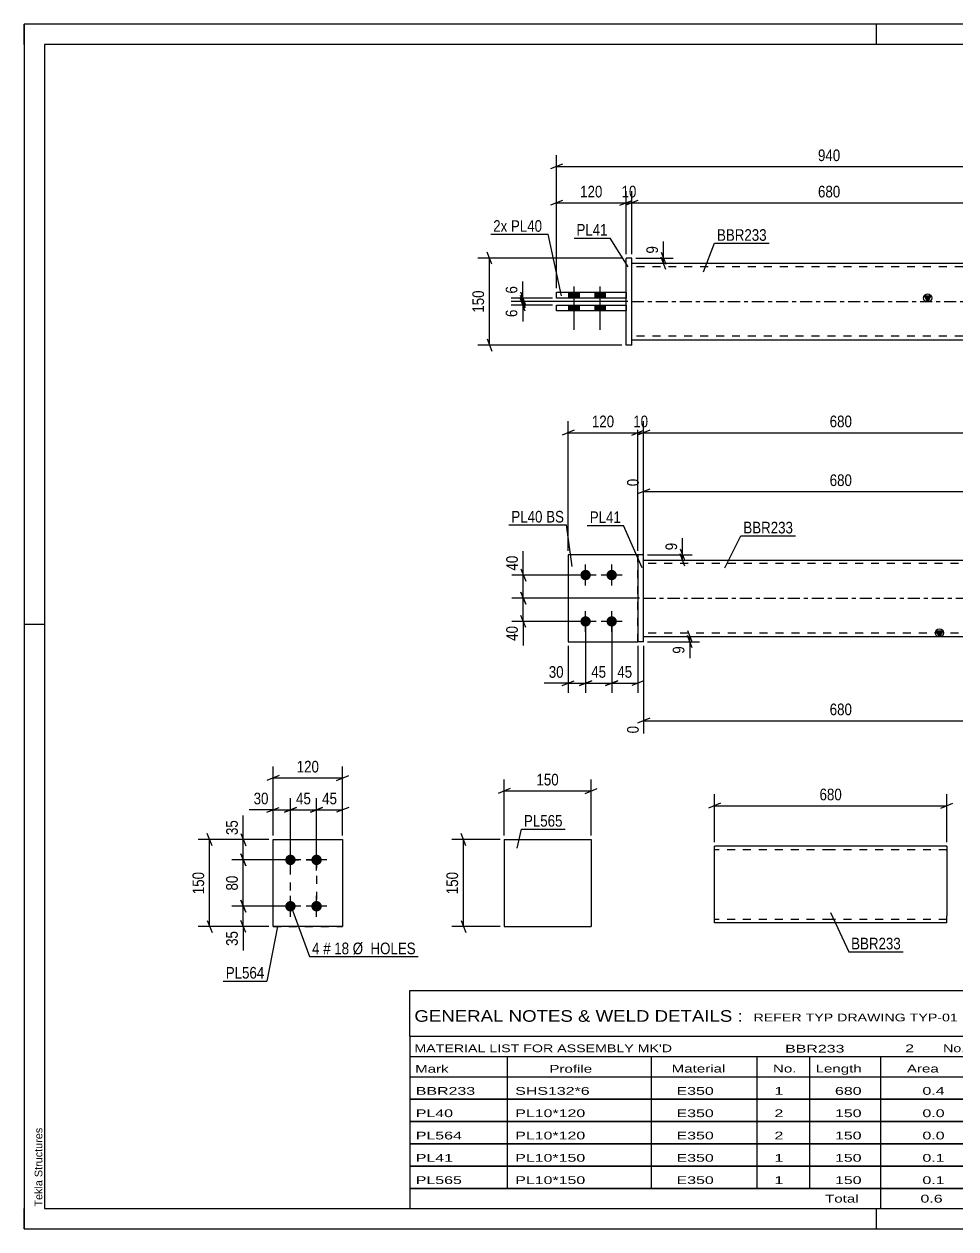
# Model space of a CAD drawing. Header units: millimetres. Extents: x 0 to 420, y 0 to 297.
# Drawn here: x 0 to 229.6, y 0 to 297 of the extents above; entities that cross this region are included whole.
import ezdxf

# ---------------------------------------------------------------- set-up
doc = ezdxf.new("R2010")
doc.units = ezdxf.units.MM
doc.linetypes.add('DXK_LINE_DOT2', pattern=[3.9198, 1.9599, -1.9599])
doc.linetypes.add('DXK_LINE_DOT3', pattern=[5.9187, 2.979, -0.9799, 0.9799, -0.9799])
doc.styles.add('Arial', font='ARIAL.TTF', dxfattribs={"height": 0.2})
doc.styles.add('Arial Narrow', font='ARIALN.TTF', dxfattribs={"height": 0.2})

# ---------------------------------------------------------------- blocks, each defined once
blk = doc.blocks.new('Unknown-585637184-1129')
at = {"color": 5, "linetype": 'Continuous'}
for p, q in [((420, 297), (0, 297)), ((0, 297), (0, 0)), ((0, 292), (0, 297)), ((210, 292), (210, 297)), ((415, 292), (5, 292)), ((5, 292), (5, 5)), ((5, 149), (0, 149)), ((0, 0), (0, 5)), ((5, 5), (415, 5)), ((210, 0), (210, 5)), ((0, 0), (420, 0))]:
    blk.add_line(p, q, dxfattribs=at)
at = {"color": 174, "linetype": 'Continuous', "style": 'Arial'}
blk.add_text('Tekla Structures', height=1.9102, rotation=90, dxfattribs=at).set_placement((4.5, 5.5))
blk = doc.blocks.new('Part-585637184-1452 - 1436')
at = {"color": 2, "linetype": 'Continuous'}
for p, q in [((61.33, 95.97), (78.48, 95.97)), ((61.33, 74.54), (61.33, 95.97)), ((78.48, 95.97), (78.48, 95.97)), ((78.48, 95.97), (78.48, 74.54)), ((78.48, 74.54), (61.33, 74.54)), ((61.33, 74.54), (61.33, 74.54))]:
    blk.add_line(p, q, dxfattribs=at)
at = {"color": 7, "linetype": 'DXK_LINE_DOT2'}
for p, q in [((61.33, 95.97), (78.48, 95.97)), ((61.33, 74.54), (78.48, 74.54)), ((61.33, 74.54), (61.33, 74.54))]:
    blk.add_line(p, q, dxfattribs=at)
blk = doc.blocks.new('Bolt-585637184-1485 - 1436')
at = {"linetype": 'Continuous'}
for points in [[(65.62, 89.68), (65.35, 89.71), (65.1, 89.79), (64.86, 89.93), (64.66, 90.11), (64.51, 90.32), (64.4, 90.57), (64.34, 90.83), (64.34, 91.1), (64.4, 91.36), (64.51, 91.61), (64.66, 91.83), (64.86, 92.01), (65.1, 92.14), (65.35, 92.22), (65.62, 92.25), (65.89, 92.22), (66.14, 92.14), (66.37, 92.01), (66.57, 91.83), (66.73, 91.61), (66.84, 91.36), (66.9, 91.1), (66.9, 90.83), (66.84, 90.57), (66.73, 90.32), (66.57, 90.11), (66.37, 89.93), (66.14, 89.79), (65.89, 89.71)], [(72.05, 89.68), (71.78, 89.71), (71.52, 89.79), (71.29, 89.93), (71.09, 90.11), (70.93, 90.32), (70.82, 90.57), (70.77, 90.83), (70.77, 91.1), (70.82, 91.36), (70.93, 91.61), (71.09, 91.83), (71.29, 92.01), (71.52, 92.14), (71.78, 92.22), (72.05, 92.25), (72.31, 92.22), (72.57, 92.14), (72.8, 92.01), (73, 91.83), (73.16, 91.61), (73.27, 91.36), (73.33, 91.1), (73.33, 90.83), (73.27, 90.57), (73.16, 90.32), (73, 90.11), (72.8, 89.93), (72.57, 89.79), (72.31, 89.71)], [(65.62, 78.25), (65.35, 78.28), (65.1, 78.36), (64.86, 78.5), (64.66, 78.68), (64.51, 78.89), (64.4, 79.14), (64.34, 79.4), (64.34, 79.67), (64.4, 79.93), (64.51, 80.18), (64.66, 80.4), (64.86, 80.58), (65.1, 80.71), (65.35, 80.8), (65.62, 80.82), (65.89, 80.8), (66.14, 80.71), (66.37, 80.58), (66.57, 80.4), (66.73, 80.18), (66.84, 79.93), (66.9, 79.67), (66.9, 79.4), (66.84, 79.14), (66.73, 78.89), (66.57, 78.68), (66.37, 78.5), (66.14, 78.36), (65.89, 78.28)], [(72.05, 78.25), (71.78, 78.28), (71.52, 78.36), (71.29, 78.5), (71.09, 78.68), (70.93, 78.89), (70.82, 79.14), (70.77, 79.4), (70.77, 79.67), (70.82, 79.93), (70.93, 80.18), (71.09, 80.4), (71.29, 80.58), (71.52, 80.71), (71.78, 80.8), (72.05, 80.82), (72.31, 80.8), (72.57, 80.71), (72.8, 80.58), (73, 80.4), (73.16, 80.18), (73.27, 79.93), (73.33, 79.67), (73.33, 79.4), (73.27, 79.14), (73.16, 78.89), (73, 78.68), (72.8, 78.5), (72.57, 78.36), (72.31, 78.28)]]:
    blk.add_hatch(color=1, dxfattribs=at).paths.add_polyline_path(points)
at = {"color": 1, "linetype": 'Continuous'}
for p, q in [((65.62, 88.39), (65.62, 93.54)), ((72.05, 88.39), (72.05, 93.54)), ((68.19, 90.97), (63.05, 90.97)), ((74.62, 90.97), (69.48, 90.97)), ((65.62, 76.97), (65.62, 82.11)), ((72.05, 76.97), (72.05, 82.11)), ((68.19, 79.54), (63.05, 79.54)), ((74.62, 79.54), (69.48, 79.54))]:
    blk.add_line(p, q, dxfattribs=at)
blk = doc.blocks.new('Part-585637184-1828 - 1822')
at = {"linetype": 'Continuous'}
blk.add_hatch(color=2, dxfattribs=at).paths.add_polyline_path([(225.51, 146.04), (224.71, 147.44), (226.31, 147.44)])
at = {"color": 2, "linetype": 'Continuous'}
for p, q in [((152.62, 164.89), (249.81, 164.89)), ((152.62, 146.04), (249.81, 146.04)), ((225.51, 146.04), (224.71, 147.44)), ((224.71, 147.44), (226.31, 147.44)), ((226.31, 147.44), (225.51, 146.04))]:
    blk.add_line(p, q, dxfattribs=at)
at = {"color": 7, "linetype": 'DXK_LINE_DOT2'}
for p, q in [((152.62, 146.04), (152.62, 164.89)), ((249.81, 164.04), (152.62, 164.04)), ((249.81, 146.04), (249.81, 164.89)), ((249.81, 146.89), (152.62, 146.89))]:
    blk.add_line(p, q, dxfattribs=at)
at = {"color": 7, "linetype": 'DXK_LINE_DOT3'}
blk.add_line((152.62, 155.47), (249.81, 155.47), dxfattribs=at)
at = {"color": 2, "linetype": 'Continuous'}
blk.add_circle((225.51, 146.94), 1, dxfattribs=at)
blk = doc.blocks.new('Part-585637184-1841 - 1822')
at = {"color": 2, "linetype": 'Continuous'}
for p, q in [((152.62, 166.18), (151.19, 166.18)), ((151.19, 166.18), (151.19, 144.75)), ((152.62, 144.75), (152.62, 166.18)), ((152.62, 144.75), (151.19, 144.75))]:
    blk.add_line(p, q, dxfattribs=at)
blk = doc.blocks.new('Bolt-585637184-1835 - 1822')
at = {"linetype": 'Continuous'}
for points in [[(138.33, 159.89, -1), (138.33, 162.47, -1)], [(144.76, 159.89, -1), (144.76, 162.47, -1)], [(138.33, 148.47, -1), (138.33, 151.04, -1)], [(144.76, 148.47, -1), (144.76, 151.04, -1)]]:
    blk.add_hatch(color=1, dxfattribs=at).paths.add_polyline_path(points)
at = {"color": 1, "linetype": 'Continuous'}
for p, q in [((138.33, 158.61), (138.33, 163.75)), ((144.76, 158.61), (144.76, 163.75)), ((140.9, 161.18), (135.76, 161.18)), ((147.33, 161.18), (142.19, 161.18)), ((138.33, 147.18), (138.33, 152.32)), ((144.76, 147.18), (144.76, 152.32)), ((140.9, 149.75), (135.76, 149.75)), ((147.33, 149.75), (142.19, 149.75))]:
    blk.add_line(p, q, dxfattribs=at)
blk = doc.blocks.new('Part-585637184-1846 - 1822')
at = {"color": 7, "linetype": 'DXK_LINE_DOT2'}
for p, q in [((151.19, 166.18), (134.05, 166.18)), ((134.05, 166.18), (134.05, 144.75)), ((151.19, 144.75), (151.19, 166.18)), ((134.05, 144.75), (151.19, 144.75))]:
    blk.add_line(p, q, dxfattribs=at)
blk = doc.blocks.new('Part-585637184-1851 - 1822')
at = {"color": 2, "linetype": 'Continuous'}
for p, q in [((151.19, 166.18), (134.05, 166.18)), ((134.05, 166.18), (134.05, 144.75)), ((134.05, 144.75), (151.19, 144.75))]:
    blk.add_line(p, q, dxfattribs=at)
at = {"color": 7, "linetype": 'DXK_LINE_DOT2'}
blk.add_line((151.19, 144.75), (151.19, 166.18), dxfattribs=at)
blk = doc.blocks.new('Part-585637184-2172 - 2166')
at = {"color": 2, "linetype": 'Continuous'}
for p, q in [((131.16, 226.31), (131.16, 227.74)), ((131.16, 227.74), (148.3, 227.74)), ((148.3, 226.31), (131.16, 226.31)), ((148.3, 227.74), (148.3, 226.31))]:
    blk.add_line(p, q, dxfattribs=at)
blk = doc.blocks.new('Part-585637184-2187 - 2166')
at = {"linetype": 'Continuous'}
blk.add_hatch(color=2, dxfattribs=at).paths.add_polyline_path([(222.62, 228.6), (221.82, 230), (223.42, 230)])
at = {"color": 2, "linetype": 'Continuous'}
for p, q in [((149.73, 238.03), (246.92, 238.03)), ((222.62, 228.6), (221.82, 230)), ((221.82, 230), (223.42, 230)), ((223.42, 230), (222.62, 228.6)), ((149.73, 219.17), (246.92, 219.17))]:
    blk.add_line(p, q, dxfattribs=at)
at = {"color": 7, "linetype": 'DXK_LINE_DOT2'}
for p, q in [((149.73, 219.17), (149.73, 238.03)), ((246.92, 238.03), (246.92, 219.17)), ((246.92, 237.17), (149.73, 237.17)), ((246.92, 220.03), (149.73, 220.03))]:
    blk.add_line(p, q, dxfattribs=at)
at = {"color": 7, "linetype": 'DXK_LINE_DOT3'}
blk.add_line((149.73, 228.6), (246.92, 228.6), dxfattribs=at)
at = {"color": 2, "linetype": 'Continuous'}
blk.add_circle((222.62, 229.5), 1, dxfattribs=at)
blk = doc.blocks.new('Part-585637184-2202 - 2166')
at = {"color": 2, "linetype": 'Continuous'}
for p, q in [((131.16, 230.88), (148.3, 230.88)), ((131.16, 229.46), (131.16, 230.88)), ((148.3, 229.46), (131.16, 229.46)), ((148.3, 230.88), (148.3, 229.46))]:
    blk.add_line(p, q, dxfattribs=at)
blk = doc.blocks.new('Part-585637184-2207 - 2166')
at = {"color": 2, "linetype": 'Continuous'}
for p, q in [((149.73, 239.31), (148.3, 239.31)), ((148.3, 217.88), (148.3, 239.31)), ((149.73, 217.88), (149.73, 239.31)), ((149.73, 217.88), (148.3, 217.88))]:
    blk.add_line(p, q, dxfattribs=at)
blk = doc.blocks.new('Bolt-585637184-2208 - 2166')
at = {"linetype": 'Continuous'}
for points in [[(134.16, 229.46), (136.73, 229.46), (136.73, 230.88), (134.16, 230.88)], [(134.16, 229.46), (136.73, 229.46), (136.73, 230.88), (134.16, 230.88)], [(140.59, 229.46), (143.16, 229.46), (143.16, 230.88), (140.59, 230.88)], [(140.59, 229.46), (143.16, 229.46), (143.16, 230.88), (140.59, 230.88)], [(134.16, 226.31), (136.73, 226.31), (136.73, 227.74), (134.16, 227.74)], [(134.16, 226.31), (136.73, 226.31), (136.73, 227.74), (134.16, 227.74)], [(140.59, 226.31), (143.16, 226.31), (143.16, 227.74), (140.59, 227.74)], [(140.59, 226.31), (143.16, 226.31), (143.16, 227.74), (140.59, 227.74)]]:
    blk.add_hatch(color=1, dxfattribs=at).paths.add_polyline_path(points)
at = {"color": 1, "linetype": 'Continuous'}
for p, q in [((135.45, 232.31), (135.45, 221.6)), ((135.45, 232.31), (135.45, 221.6)), ((141.87, 232.31), (141.87, 221.6)), ((141.87, 232.31), (141.87, 221.6)), ((134.16, 230.88), (134.16, 229.46)), ((134.16, 230.88), (134.16, 229.46)), ((136.73, 230.88), (136.73, 229.46)), ((136.73, 230.88), (136.73, 229.46)), ((140.59, 230.88), (140.59, 229.46)), ((140.59, 230.88), (140.59, 229.46)), ((143.16, 230.88), (143.16, 229.46)), ((143.16, 230.88), (143.16, 229.46)), ((134.16, 227.74), (134.16, 226.31)), ((134.16, 227.74), (134.16, 226.31)), ((136.73, 227.74), (136.73, 226.31)), ((136.73, 227.74), (136.73, 226.31)), ((140.59, 227.74), (140.59, 226.31)), ((140.59, 227.74), (140.59, 226.31)), ((143.16, 227.74), (143.16, 226.31)), ((143.16, 227.74), (143.16, 226.31))]:
    blk.add_line(p, q, dxfattribs=at)
blk = doc.blocks.new('Part-585637184-1411 - 1395')
at = {"color": 2, "linetype": 'Continuous'}
for p, q in [((118.26, 95.97), (118.26, 74.54)), ((118.26, 95.97), (139.69, 95.97)), ((139.69, 95.97), (139.69, 74.54)), ((118.26, 74.54), (139.69, 74.54))]:
    blk.add_line(p, q, dxfattribs=at)
blk = doc.blocks.new('Part-585637184-1373 - 1357')
at = {"color": 2, "linetype": 'Continuous'}
for p, q in [((198.67, 94.31), (170.09, 94.31)), ((170.09, 75.58), (170.09, 94.31)), ((227.34, 94.31), (198.77, 94.31)), ((227.34, 94.31), (227.34, 77.16)), ((170.09, 75.45), (170.09, 75.58)), ((198.67, 75.45), (170.09, 75.45)), ((227.34, 75.45), (198.77, 75.45)), ((227.34, 75.45), (227.34, 77.16))]:
    blk.add_line(p, q, dxfattribs=at)
at = {"color": 7, "linetype": 'DXK_LINE_DOT2'}
for p, q in [((198.67, 93.45), (170.09, 93.45)), ((227.34, 93.45), (198.77, 93.45)), ((227.34, 93.45), (227.34, 93.38)), ((227.34, 93.38), (227.34, 93.45)), ((227.34, 93.25), (227.34, 93.38)), ((227.34, 93.38), (227.34, 93.25)), ((170.09, 76.31), (170.09, 76.37)), ((198.67, 76.31), (170.09, 76.31)), ((227.34, 76.31), (198.77, 76.31)), ((227.34, 76.37), (227.34, 76.84)), ((227.34, 76.31), (227.34, 76.37))]:
    blk.add_line(p, q, dxfattribs=at)
blk = doc.blocks.new('Rectangle-585637184-1600 - 1436')
at = {"color": 1, "linetype": 'DXK_LINE_DOT2'}
blk.add_lwpolyline([(65.62, 90.97), (72.05, 90.97), (72.05, 79.54), (65.62, 79.54), (65.62, 90.97)], close=True, dxfattribs=at)
blk = doc.blocks.new('StraightDimension-585637184-1581 - 1436')
at = {"color": 7, "linetype": 'Continuous'}
for p, q in [((61.33, 96.97), (61.33, 114.02)), ((78.48, 96.97), (78.48, 114.02)), ((62.83, 111.77), (59.83, 110.57)), ((61.33, 111.17), (78.48, 111.17)), ((76.98, 110.57), (79.98, 111.77))]:
    blk.add_line(p, q, dxfattribs=at)
at = {"color": 0}
blk.add_wipeout([(73.25, 111.92), (73.25, 116.12), (66.56, 116.12), (66.56, 111.92)], dxfattribs=at)
at = {"color": 3, "style": 'Arial Narrow'}
blk.add_text('120', height=2.863, dxfattribs=at).set_placement((67.16, 112.52))
blk = doc.blocks.new('StraightDimension-585637184-1500 - 1436')
at = {"color": 7, "linetype": 'Continuous'}
for p, q in [((53.39, 92.47), (54.59, 89.47)), ((64.62, 90.97), (51.14, 90.97)), ((53.99, 79.54), (53.99, 90.97)), ((54.59, 78.04), (53.39, 81.04)), ((64.62, 79.54), (51.14, 79.54))]:
    blk.add_line(p, q, dxfattribs=at)
at = {"color": 0}
blk.add_wipeout([(53.24, 87.68), (49.04, 87.68), (49.04, 82.82), (53.24, 82.82)], dxfattribs=at)
at = {"color": 3, "style": 'Arial Narrow'}
blk.add_text('80', height=2.863, rotation=90.0002, dxfattribs=at).set_placement((52.64, 83.42))
blk = doc.blocks.new('StraightDimension-585637184-1487 - 1436')
at = {"color": 7, "linetype": 'Continuous'}
for p, q in [((53.39, 81.04), (54.59, 78.04)), ((64.62, 79.54), (51.14, 79.54)), ((53.99, 74.54), (53.99, 79.54)), ((60.33, 74.54), (51.14, 74.54)), ((54.59, 73.04), (53.39, 76.04))]:
    blk.add_line(p, q, dxfattribs=at)
at = {"color": 0}
blk.add_wipeout([(53.24, 74.01), (49.04, 74.01), (49.04, 69.16), (53.24, 69.16)], dxfattribs=at)
at = {"color": 7, "linetype": 'Continuous'}
blk.add_line((53.99, 74.54), (53.99, 68.63), dxfattribs=at)
blk.add_line((53.99, 74.54), (53.99, 68.63), dxfattribs=at)
at = {"color": 3, "style": 'Arial Narrow'}
blk.add_text('35', height=2.863, rotation=90.0002, dxfattribs=at).set_placement((52.64, 69.76))
blk = doc.blocks.new('StraightDimension-585637184-1510 - 1436')
at = {"color": 7, "linetype": 'Continuous'}
for p, q in [((60.33, 95.97), (51.14, 95.97)), ((53.39, 97.47), (54.59, 94.47)), ((53.99, 90.97), (53.99, 95.97)), ((54.59, 89.47), (53.39, 92.47)), ((64.62, 90.97), (51.14, 90.97))]:
    blk.add_line(p, q, dxfattribs=at)
at = {"color": 0}
blk.add_wipeout([(53.24, 101.35), (49.04, 101.35), (49.04, 96.49), (53.24, 96.49)], dxfattribs=at)
at = {"color": 7, "linetype": 'Continuous'}
blk.add_line((53.99, 95.97), (53.99, 101.87), dxfattribs=at)
blk.add_line((53.99, 95.97), (53.99, 101.87), dxfattribs=at)
at = {"color": 3, "style": 'Arial Narrow'}
blk.add_text('35', height=2.863, rotation=90.0002, dxfattribs=at).set_placement((52.64, 97.09))
blk = doc.blocks.new('StraightDimension-585637184-1541 - 1436')
at = {"color": 7, "linetype": 'Continuous'}
for p, q in [((72.05, 91.97), (72.05, 106.17)), ((78.48, 96.97), (78.48, 106.17)), ((70.55, 102.72), (73.55, 103.92)), ((72.05, 103.32), (78.48, 103.32)), ((79.98, 103.92), (76.98, 102.72))]:
    blk.add_line(p, q, dxfattribs=at)
at = {"color": 0}
blk.add_wipeout([(77.69, 104.07), (77.69, 108.27), (72.83, 108.27), (72.83, 104.07)], dxfattribs=at)
at = {"color": 3, "style": 'Arial Narrow'}
blk.add_text('45', height=2.863, dxfattribs=at).set_placement((73.43, 104.67))
blk = doc.blocks.new('StraightDimension-585637184-1524 - 1436')
at = {"color": 7, "linetype": 'Continuous'}
for p, q in [((60.33, 95.97), (42.85, 95.97)), ((46.3, 94.47), (45.1, 97.47)), ((45.7, 74.54), (45.7, 95.97)), ((60.33, 74.54), (42.85, 74.54)), ((45.1, 76.04), (46.3, 73.04))]:
    blk.add_line(p, q, dxfattribs=at)
at = {"color": 0}
blk.add_wipeout([(44.95, 88.59), (40.75, 88.59), (40.75, 81.91), (44.95, 81.91)], dxfattribs=at)
at = {"color": 3, "style": 'Arial Narrow'}
blk.add_text('150', height=2.863, rotation=90.0002, dxfattribs=at).set_placement((44.35, 82.51))
blk = doc.blocks.new('StraightDimension-585637184-1557 - 1436')
at = {"color": 7, "linetype": 'Continuous'}
for p, q in [((65.62, 91.97), (65.62, 106.17)), ((72.05, 91.97), (72.05, 106.17)), ((64.12, 102.72), (67.12, 103.92)), ((65.62, 103.32), (72.05, 103.32)), ((73.55, 103.92), (70.55, 102.72))]:
    blk.add_line(p, q, dxfattribs=at)
at = {"color": 0}
blk.add_wipeout([(71.26, 104.07), (71.26, 108.27), (66.4, 108.27), (66.4, 104.07)], dxfattribs=at)
at = {"color": 3, "style": 'Arial Narrow'}
blk.add_text('45', height=2.863, dxfattribs=at).set_placement((67, 104.67))
blk = doc.blocks.new('StraightDimension-585637184-1567 - 1436')
at = {"color": 7, "linetype": 'Continuous'}
for p, q in [((61.33, 96.97), (61.33, 106.17)), ((65.62, 91.97), (65.62, 106.17)), ((59.83, 102.72), (62.83, 103.92)), ((61.33, 103.32), (65.62, 103.32)), ((67.12, 103.92), (64.12, 102.72))]:
    blk.add_line(p, q, dxfattribs=at)
at = {"color": 0}
blk.add_wipeout([(60.81, 104.07), (60.81, 108.27), (55.95, 108.27), (55.95, 104.07)], dxfattribs=at)
at = {"color": 7, "linetype": 'Continuous'}
blk.add_line((61.33, 103.32), (55.43, 103.32), dxfattribs=at)
blk.add_line((61.33, 103.32), (55.43, 103.32), dxfattribs=at)
at = {"color": 3, "style": 'Arial Narrow'}
blk.add_text('30', height=2.863, dxfattribs=at).set_placement((56.55, 104.67))
blk = doc.blocks.new('StraightDimension-585637184-2478 - 1822')
at = {"color": 7, "linetype": 'Continuous'}
for p, q in [((249.81, 167.18), (249.81, 188.57)), ((152.62, 165.89), (152.62, 184.91)), ((154.12, 182.38), (151.12, 181.18)), ((152.62, 181.78), (249.81, 181.78)), ((248.31, 181.18), (251.31, 182.38))]:
    blk.add_line(p, q, dxfattribs=at)
at = {"color": 0, "linetype": 'Continuous'}
for points in [[(249.21, 189.17), (245.01, 189.17), (245.01, 182.48), (249.21, 182.48)], [(152.02, 185.51), (147.82, 185.51), (147.82, 182.48), (152.02, 182.48)]]:
    blk.add_wipeout(points, dxfattribs=at)
at = {"color": 0}
blk.add_wipeout([(204.55, 182.53), (204.55, 186.73), (197.87, 186.73), (197.87, 182.53)], dxfattribs=at)
at = {"color": 3, "linetype": 'Continuous', "style": 'Arial Narrow'}
for s, height, p in [('680', 2.863, (248.61, 183.08)), ('0', 2.86, (151.42, 183.08))]:
    blk.add_text(s, height=height, rotation=90.0002, dxfattribs=at).set_placement(p)
at = {"color": 3, "style": 'Arial Narrow'}
blk.add_text('680', height=2.863, dxfattribs=at).set_placement((198.47, 183.13))
blk = doc.blocks.new('StraightDimension-585637184-1905 - 1822')
at = {"color": 7, "linetype": 'Continuous'}
for p, q in [((138.33, 148.75), (138.33, 132.12)), ((134.05, 143.75), (134.05, 132.12)), ((132.55, 133.92), (135.55, 135.12)), ((134.05, 134.52), (138.33, 134.52)), ((139.83, 135.12), (136.83, 133.92))]:
    blk.add_line(p, q, dxfattribs=at)
at = {"color": 0}
blk.add_wipeout([(133.52, 135.27), (133.52, 139.47), (128.66, 139.47), (128.66, 135.27)], dxfattribs=at)
at = {"color": 7, "linetype": 'Continuous'}
blk.add_line((134.05, 134.52), (128.14, 134.52), dxfattribs=at)
blk.add_line((134.05, 134.52), (128.14, 134.52), dxfattribs=at)
at = {"color": 3, "style": 'Arial Narrow'}
blk.add_text('30', height=2.863, dxfattribs=at).set_placement((129.26, 135.87))
blk = doc.blocks.new('StraightDimension-585637184-1960 - 1822')
at = {"color": 7, "linetype": 'Continuous'}
for p, q in [((137.33, 161.18), (120.14, 161.18)), ((122.39, 162.68), (123.59, 159.68)), ((122.99, 155.47), (122.99, 161.18)), ((151.62, 155.47), (120.14, 155.47)), ((123.59, 153.97), (122.39, 156.97))]:
    blk.add_line(p, q, dxfattribs=at)
at = {"color": 0}
blk.add_wipeout([(122.24, 166.56), (118.04, 166.56), (118.04, 161.7), (122.24, 161.7)], dxfattribs=at)
at = {"color": 7, "linetype": 'Continuous'}
blk.add_line((122.99, 161.18), (122.99, 167.09), dxfattribs=at)
blk.add_line((122.99, 161.18), (122.99, 167.09), dxfattribs=at)
at = {"color": 3, "style": 'Arial Narrow'}
blk.add_text('40', height=2.863, rotation=90.0002, dxfattribs=at).set_placement((121.64, 162.3))
blk = doc.blocks.new('StraightDimension-585637184-2064 - 1822')
at = {"color": 7, "linetype": 'Continuous'}
for p, q in [((134.05, 167.18), (134.05, 199.12)), ((151.19, 167.18), (151.19, 199.12)), ((135.55, 196.87), (132.55, 195.67)), ((134.05, 196.27), (151.19, 196.27)), ((149.69, 195.67), (152.69, 196.87))]:
    blk.add_line(p, q, dxfattribs=at)
at = {"color": 0}
blk.add_wipeout([(145.96, 197.02), (145.96, 201.22), (139.28, 201.22), (139.28, 197.02)], dxfattribs=at)
at = {"color": 3, "style": 'Arial Narrow'}
blk.add_text('120', height=2.863, dxfattribs=at).set_placement((139.88, 197.62))
blk = doc.blocks.new('StraightDimension-585637184-1885 - 1822')
at = {"color": 7, "linetype": 'Continuous'}
for p, q in [((144.76, 148.75), (144.76, 132.12)), ((151.19, 143.75), (151.19, 132.12)), ((143.26, 133.92), (146.26, 135.12)), ((144.76, 134.52), (151.19, 134.52)), ((152.69, 135.12), (149.69, 133.92))]:
    blk.add_line(p, q, dxfattribs=at)
at = {"color": 0}
blk.add_wipeout([(150.4, 135.27), (150.4, 139.47), (145.55, 139.47), (145.55, 135.27)], dxfattribs=at)
at = {"color": 3, "style": 'Arial Narrow'}
blk.add_text('45', height=2.863, dxfattribs=at).set_placement((146.15, 135.87))
blk = doc.blocks.new('StraightDimension-585637184-1898 - 1822')
at = {"color": 7, "linetype": 'Continuous'}
for p, q in [((138.33, 148.75), (138.33, 132.12)), ((144.76, 148.75), (144.76, 132.12)), ((136.83, 133.92), (139.83, 135.12)), ((138.33, 134.52), (144.76, 134.52)), ((146.26, 135.12), (143.26, 133.92))]:
    blk.add_line(p, q, dxfattribs=at)
at = {"color": 0}
blk.add_wipeout([(143.97, 135.27), (143.97, 139.47), (139.12, 139.47), (139.12, 135.27)], dxfattribs=at)
at = {"color": 3, "style": 'Arial Narrow'}
blk.add_text('45', height=2.863, dxfattribs=at).set_placement((139.72, 135.87))
blk = doc.blocks.new('StraightDimension-585637184-1927 - 1822')
at = {"color": 7, "linetype": 'Continuous'}
for p, q in [((153.62, 146.04), (166.42, 146.04)), ((163.42, 147.54), (164.62, 144.54)), ((164.62, 143.25), (163.42, 146.25)), ((164.02, 144.75), (164.02, 146.04)), ((153.62, 144.75), (166.42, 144.75))]:
    blk.add_line(p, q, dxfattribs=at)
at = {"color": 0}
blk.add_wipeout([(163.27, 144.23), (159.07, 144.23), (159.07, 141.2), (163.27, 141.2)], dxfattribs=at)
at = {"color": 7, "linetype": 'Continuous'}
blk.add_line((164.02, 144.75), (164.02, 140.67), dxfattribs=at)
blk.add_line((164.02, 144.75), (164.02, 140.67), dxfattribs=at)
at = {"color": 3, "style": 'Arial Narrow'}
blk.add_text('9', height=2.86, rotation=90.0002, dxfattribs=at).set_placement((162.67, 141.8))
blk = doc.blocks.new('StraightDimension-585637184-1936 - 1822')
at = {"color": 7, "linetype": 'Continuous'}
for p, q in [((161.62, 167.68), (162.82, 164.68)), ((162.82, 163.39), (161.62, 166.39)), ((153.62, 166.18), (164.62, 166.18)), ((153.62, 164.89), (164.62, 164.89)), ((162.22, 164.89), (162.22, 166.18))]:
    blk.add_line(p, q, dxfattribs=at)
at = {"color": 0}
blk.add_wipeout([(161.47, 169.73), (157.27, 169.73), (157.27, 166.7), (161.47, 166.7)], dxfattribs=at)
at = {"color": 7, "linetype": 'Continuous'}
blk.add_line((162.22, 166.18), (162.22, 170.26), dxfattribs=at)
blk.add_line((162.22, 166.18), (162.22, 170.26), dxfattribs=at)
at = {"color": 3, "style": 'Arial Narrow'}
blk.add_text('9', height=2.86, rotation=90.0002, dxfattribs=at).set_placement((160.87, 167.3))
blk = doc.blocks.new('StraightDimension-585637184-1945 - 1822')
at = {"color": 7, "linetype": 'Continuous'}
for p, q in [((151.62, 155.47), (120.14, 155.47)), ((122.39, 156.97), (123.59, 153.97)), ((122.99, 149.75), (122.99, 155.47)), ((137.33, 149.75), (120.14, 149.75)), ((123.59, 148.25), (122.39, 151.25))]:
    blk.add_line(p, q, dxfattribs=at)
at = {"color": 0}
blk.add_wipeout([(122.24, 149.23), (118.04, 149.23), (118.04, 144.37), (122.24, 144.37)], dxfattribs=at)
at = {"color": 7, "linetype": 'Continuous'}
blk.add_line((122.99, 149.75), (122.99, 143.84), dxfattribs=at)
blk.add_line((122.99, 149.75), (122.99, 143.84), dxfattribs=at)
at = {"color": 3, "style": 'Arial Narrow'}
blk.add_text('40', height=2.863, rotation=90.0002, dxfattribs=at).set_placement((121.64, 144.97))
blk = doc.blocks.new('StraightDimension-585637184-2086 - 1822')
at = {"color": 7, "linetype": 'Continuous'}
for p, q in [((151.19, 167.18), (151.19, 199.12)), ((152.62, 167.18), (152.62, 199.12)), ((149.69, 195.67), (152.69, 196.87)), ((154.12, 196.87), (151.12, 195.67)), ((151.19, 196.27), (152.62, 196.27))]:
    blk.add_line(p, q, dxfattribs=at)
at = {"color": 0}
blk.add_wipeout([(154.33, 197.02), (154.33, 201.22), (149.47, 201.22), (149.47, 197.02)], dxfattribs=at)
at = {"color": 3, "style": 'Arial Narrow'}
blk.add_text('10', height=2.863, dxfattribs=at).set_placement((150.07, 197.62))
blk = doc.blocks.new('StraightDimension-585637184-2103 - 1822')
at = {"color": 7, "linetype": 'Continuous'}
for p, q in [((152.62, 167.18), (152.62, 199.12)), ((249.81, 167.18), (249.81, 199.12)), ((154.12, 196.87), (151.12, 195.67)), ((152.62, 196.27), (249.81, 196.27)), ((248.31, 195.67), (251.31, 196.87))]:
    blk.add_line(p, q, dxfattribs=at)
at = {"color": 0}
blk.add_wipeout([(204.55, 197.02), (204.55, 201.22), (197.87, 201.22), (197.87, 197.02)], dxfattribs=at)
at = {"color": 3, "style": 'Arial Narrow'}
blk.add_text('680', height=2.863, dxfattribs=at).set_placement((198.47, 197.62))
blk = doc.blocks.new('StraightDimension-585637184-2539 - 1822')
at = {"color": 7, "linetype": 'Continuous'}
for p, q in [((152.62, 143.75), (152.62, 122.15)), ((249.81, 143.75), (249.81, 118.5)), ((154.12, 125.88), (151.12, 124.68)), ((152.62, 125.28), (249.81, 125.28)), ((248.31, 124.68), (251.31, 125.88))]:
    blk.add_line(p, q, dxfattribs=at)
at = {"color": 0}
blk.add_wipeout([(204.55, 126.03), (204.55, 130.23), (197.87, 130.23), (197.87, 126.03)], dxfattribs=at)
at = {"color": 0, "linetype": 'Continuous'}
for points in [[(152.02, 124.58), (147.82, 124.58), (147.82, 121.55), (152.02, 121.55)], [(249.21, 124.58), (245.01, 124.58), (245.01, 117.9), (249.21, 117.9)]]:
    blk.add_wipeout(points, dxfattribs=at)
at = {"color": 3, "style": 'Arial Narrow'}
blk.add_text('680', height=2.863, dxfattribs=at).set_placement((198.47, 126.63))
at = {"color": 3, "linetype": 'Continuous', "style": 'Arial Narrow'}
for s, height, p in [('0', 2.86, (151.42, 122.15)), ('680', 2.863, (248.61, 118.5))]:
    blk.add_text(s, height=height, rotation=90.0002, dxfattribs=at).set_placement(p)
blk = doc.blocks.new('StraightDimension-585637184-2355 - 2166')
at = {"color": 7, "linetype": 'Continuous'}
for p, q in [((156.91, 240.81), (158.11, 237.81)), ((150.73, 239.31), (159.91, 239.31)), ((150.73, 238.03), (159.91, 238.03)), ((158.11, 236.53), (156.91, 239.53)), ((157.51, 238.03), (157.51, 239.31))]:
    blk.add_line(p, q, dxfattribs=at)
at = {"color": 0}
blk.add_wipeout([(156.76, 242.87), (152.56, 242.87), (152.56, 239.84), (156.76, 239.84)], dxfattribs=at)
at = {"color": 7, "linetype": 'Continuous'}
blk.add_line((157.51, 239.31), (157.51, 243.39), dxfattribs=at)
blk.add_line((157.51, 239.31), (157.51, 243.39), dxfattribs=at)
at = {"color": 3, "style": 'Arial Narrow'}
blk.add_text('9', height=2.86, rotation=90.0002, dxfattribs=at).set_placement((156.16, 240.44))
blk = doc.blocks.new('StraightDimension-585637184-2216 - 2166')
at = {"color": 7, "linetype": 'Continuous'}
for p, q in [((122.26, 230.1), (123.46, 227.1)), ((123.46, 226.24), (122.26, 229.24)), ((148.73, 228.6), (120.01, 228.6)), ((130.16, 227.74), (120.01, 227.74)), ((122.86, 227.74), (122.86, 228.6))]:
    blk.add_line(p, q, dxfattribs=at)
at = {"color": 0}
blk.add_wipeout([(122.11, 227.22), (117.91, 227.22), (117.91, 224.19), (122.11, 224.19)], dxfattribs=at)
at = {"color": 7, "linetype": 'Continuous'}
blk.add_line((122.86, 227.74), (122.86, 223.66), dxfattribs=at)
blk.add_line((122.86, 227.74), (122.86, 223.66), dxfattribs=at)
at = {"color": 3, "style": 'Arial Narrow'}
blk.add_text('6', height=2.86, rotation=90.0002, dxfattribs=at).set_placement((121.51, 224.79))
blk = doc.blocks.new('StraightDimension-585637184-2232 - 2166')
at = {"color": 7, "linetype": 'Continuous'}
for p, q in [((130.16, 229.46), (120.01, 229.46)), ((122.26, 230.96), (123.46, 227.96)), ((123.46, 227.1), (122.26, 230.1)), ((122.86, 228.6), (122.86, 229.46)), ((148.73, 228.6), (120.01, 228.6))]:
    blk.add_line(p, q, dxfattribs=at)
at = {"color": 0}
blk.add_wipeout([(122.11, 233.01), (117.91, 233.01), (117.91, 229.98), (122.11, 229.98)], dxfattribs=at)
at = {"color": 7, "linetype": 'Continuous'}
blk.add_line((122.86, 229.46), (122.86, 233.53), dxfattribs=at)
blk.add_line((122.86, 229.46), (122.86, 233.53), dxfattribs=at)
at = {"color": 3, "style": 'Arial Narrow'}
blk.add_text('6', height=2.86, rotation=90.0002, dxfattribs=at).set_placement((121.51, 230.58))
blk = doc.blocks.new('StraightDimension-585637184-2249 - 2166')
at = {"color": 7, "linetype": 'Continuous'}
for p, q in [((115.26, 237.81), (114.06, 240.81)), ((147.3, 239.31), (111.81, 239.31)), ((114.66, 217.88), (114.66, 239.31)), ((147.3, 217.88), (111.81, 217.88)), ((114.06, 219.38), (115.26, 216.38))]:
    blk.add_line(p, q, dxfattribs=at)
at = {"color": 0}
blk.add_wipeout([(113.91, 231.94), (109.71, 231.94), (109.71, 225.26), (113.91, 225.26)], dxfattribs=at)
at = {"color": 3, "style": 'Arial Narrow'}
blk.add_text('150', height=2.863, rotation=90.0002, dxfattribs=at).set_placement((113.31, 225.86))
blk = doc.blocks.new('StraightDimension-585637184-2263 - 2166')
at = {"color": 7, "linetype": 'Continuous'}
for p, q in [((131.16, 231.88), (131.16, 264.73)), ((265.49, 231.88), (265.49, 264.73)), ((132.66, 262.48), (129.66, 261.28)), ((131.16, 261.88), (265.49, 261.88)), ((263.99, 261.28), (266.99, 262.48))]:
    blk.add_line(p, q, dxfattribs=at)
at = {"color": 0}
blk.add_wipeout([(201.67, 262.63), (201.67, 266.83), (194.99, 266.83), (194.99, 262.63)], dxfattribs=at)
at = {"color": 3, "style": 'Arial Narrow'}
blk.add_text('940', height=2.863, dxfattribs=at).set_placement((195.59, 263.23))
blk = doc.blocks.new('StraightDimension-585637184-2274 - 2166')
at = {"color": 7, "linetype": 'Continuous'}
for p, q in [((148.3, 240.31), (148.3, 255.78)), ((149.73, 240.31), (149.73, 255.78)), ((146.8, 252.33), (149.8, 253.53)), ((151.23, 253.53), (148.23, 252.33)), ((148.3, 252.93), (149.73, 252.93))]:
    blk.add_line(p, q, dxfattribs=at)
at = {"color": 0}
blk.add_wipeout([(151.45, 253.68), (151.45, 257.88), (146.59, 257.88), (146.59, 253.68)], dxfattribs=at)
at = {"color": 3, "style": 'Arial Narrow'}
blk.add_text('10', height=2.863, dxfattribs=at).set_placement((147.19, 254.28))
blk = doc.blocks.new('StraightDimension-585637184-2284 - 2166')
at = {"color": 7, "linetype": 'Continuous'}
for p, q in [((131.16, 231.88), (131.16, 255.78)), ((148.3, 240.31), (148.3, 255.78)), ((132.66, 253.53), (129.66, 252.33)), ((131.16, 252.93), (148.3, 252.93)), ((146.8, 252.33), (149.8, 253.53))]:
    blk.add_line(p, q, dxfattribs=at)
at = {"color": 0}
blk.add_wipeout([(143.07, 253.68), (143.07, 257.88), (136.39, 257.88), (136.39, 253.68)], dxfattribs=at)
at = {"color": 3, "style": 'Arial Narrow'}
blk.add_text('120', height=2.863, dxfattribs=at).set_placement((136.99, 254.28))
blk = doc.blocks.new('StraightDimension-585637184-2294 - 2166')
at = {"color": 7, "linetype": 'Continuous'}
for p, q in [((149.73, 240.31), (149.73, 255.78)), ((246.92, 240.31), (246.92, 255.78)), ((151.23, 253.53), (148.23, 252.33)), ((149.73, 252.93), (246.92, 252.93)), ((245.42, 252.33), (248.42, 253.53))]:
    blk.add_line(p, q, dxfattribs=at)
at = {"color": 0}
blk.add_wipeout([(201.67, 253.68), (201.67, 257.88), (194.99, 257.88), (194.99, 253.68)], dxfattribs=at)
at = {"color": 3, "style": 'Arial Narrow'}
blk.add_text('680', height=2.863, dxfattribs=at).set_placement((195.59, 254.28))
blk = doc.blocks.new('StraightDimension-585637184-1413 - 1395')
at = {"color": 7, "linetype": 'Continuous'}
for p, q in [((118.26, 96.97), (118.26, 110.82)), ((139.69, 96.97), (139.69, 110.82)), ((119.76, 108.57), (116.76, 107.37)), ((118.26, 107.97), (139.69, 107.97)), ((138.19, 107.37), (141.19, 108.57))]:
    blk.add_line(p, q, dxfattribs=at)
at = {"color": 0}
blk.add_wipeout([(132.32, 108.72), (132.32, 112.92), (125.63, 112.92), (125.63, 108.72)], dxfattribs=at)
at = {"color": 3, "style": 'Arial Narrow'}
blk.add_text('150', height=2.863, dxfattribs=at).set_placement((126.23, 109.32))
blk = doc.blocks.new('StraightDimension-585637184-1425 - 1395')
at = {"color": 7, "linetype": 'Continuous'}
for p, q in [((117.26, 95.97), (105.41, 95.97)), ((108.86, 94.47), (107.66, 97.47)), ((108.26, 74.54), (108.26, 95.97)), ((117.26, 74.54), (105.41, 74.54)), ((107.66, 76.04), (108.86, 73.04))]:
    blk.add_line(p, q, dxfattribs=at)
at = {"color": 0}
blk.add_wipeout([(107.51, 88.59), (103.31, 88.59), (103.31, 81.91), (107.51, 81.91)], dxfattribs=at)
at = {"color": 3, "style": 'Arial Narrow'}
blk.add_text('150', height=2.863, rotation=90.0002, dxfattribs=at).set_placement((106.91, 82.51))
blk = doc.blocks.new('StraightDimension-585637184-1377 - 1357')
at = {"color": 7, "linetype": 'Continuous'}
for p, q in [((170.09, 95.31), (170.09, 107.16)), ((227.34, 95.31), (227.34, 107.16)), ((171.59, 104.91), (168.59, 103.71)), ((170.09, 104.31), (227.34, 104.31)), ((225.84, 103.71), (228.84, 104.91))]:
    blk.add_line(p, q, dxfattribs=at)
at = {"color": 0}
blk.add_wipeout([(202.06, 105.06), (202.06, 109.26), (195.37, 109.26), (195.37, 105.06)], dxfattribs=at)
at = {"color": 3, "style": 'Arial Narrow'}
blk.add_text('680', height=2.863, dxfattribs=at).set_placement((195.97, 105.66))
blk = doc.blocks.new('Unknown-585637184-3772')
at = {"color": 7, "linetype": 'Continuous'}
for p, q in [((95, 58.75), (255, 58.75)), ((95, 47.5), (95, 58.75)), ((255, 58.75), (255, 47.5)), ((95, 47.5), (255, 47.5)), ((95, 47.5), (95, 42.5)), ((255, 47.5), (255, 42.5)), ((95, 42.5), (255, 42.5)), ((95, 42.5), (95, 37.5)), ((119, 42.5), (119, 37.5)), ((154.5, 42.5), (154.5, 37.5)), ((180.5, 42.5), (180.5, 37.5)), ((193.5, 42.5), (193.5, 37.5)), ((211, 42.5), (211, 37.5)), ((233, 42.5), (233, 37.5)), ((255, 42.5), (255, 37.5)), ((95, 37.5), (255, 37.5)), ((95, 37.45), (95, 32.05)), ((95, 37.45), (255, 37.45)), ((119, 37.5), (119, 32)), ((154.5, 37.5), (154.5, 32)), ((180.5, 37.5), (180.5, 32)), ((193.5, 37.5), (193.5, 32)), ((211, 37.5), (211, 32)), ((233, 37.5), (233, 32)), ((255, 37.45), (255, 32.05)), ((95, 32.05), (255, 32.05)), ((95, 31.95), (95, 26.55)), ((95, 31.95), (255, 31.95)), ((119, 32), (119, 26.5)), ((154.5, 32), (154.5, 26.5)), ((180.5, 32), (180.5, 26.5)), ((193.5, 32), (193.5, 26.5)), ((211, 32), (211, 26.5)), ((233, 32), (233, 26.5)), ((255, 31.95), (255, 26.55)), ((95, 26.55), (255, 26.55)), ((95, 26.45), (95, 21.05)), ((95, 26.45), (255, 26.45)), ((119, 26.5), (119, 21)), ((154.5, 26.5), (154.5, 21)), ((180.5, 26.5), (180.5, 21)), ((193.5, 26.5), (193.5, 21)), ((211, 26.5), (211, 21)), ((233, 26.5), (233, 21)), ((255, 26.45), (255, 21.05)), ((95, 21.05), (255, 21.05)), ((95, 20.95), (95, 15.55)), ((95, 20.95), (255, 20.95)), ((119, 21), (119, 15.5)), ((154.5, 21), (154.5, 15.5)), ((180.5, 21), (180.5, 15.5)), ((193.5, 21), (193.5, 15.5)), ((211, 21), (211, 15.5)), ((233, 21), (233, 15.5)), ((255, 20.95), (255, 15.55)), ((95, 15.55), (255, 15.55)), ((95, 15.45), (95, 10.05)), ((95, 15.45), (255, 15.45)), ((119, 15.5), (119, 10)), ((154.5, 15.5), (154.5, 10)), ((180.5, 15.5), (180.5, 10)), ((193.5, 15.5), (193.5, 10)), ((211, 15.5), (211, 10)), ((233, 15.5), (233, 10)), ((255, 15.45), (255, 10.05)), ((95, 10.05), (255, 10.05)), ((95, 10), (255, 10)), ((95, 10), (95, 5)), ((211, 10), (211, 5)), ((233, 10), (233, 5)), ((255, 10), (255, 5)), ((95, 5), (255, 5))]:
    blk.add_line(p, q, dxfattribs=at)
at = {"color": 7, "style": 'Arial Narrow'}
for s, height, width, p in [('GENERAL NOTES & WELD DETAILS :', 2.8633, 1.4, (96.15, 51.06)), ('REFER TYP DRAWING TYP-01', 1.9089, 1.6, (179.7, 51.16)), ("MATERIAL LIST FOR ASSEMBLY MK'D", 1.9089, 1.6, (96.15, 43.56)), ('BBR233', 1.909, 1.794707, (187.48, 43.47)), ('2', 1.91, 1.794707, (217.08, 43.56)), ('No. Required', 1.9089, 1.6, (226.41, 43.56)), ('Mark', 1.909, 1.7, (96.34, 38.5)), ('Profile', 1.909, 1.7, (129.41, 38.5)), ('Material', 1.909, 1.7, (159.54, 38.56)), ('No.', 1.909, 1.7, (184.5, 38.56)), ('Length', 1.909, 1.7, (195, 38.56)), ('Area', 1.909, 1.7, (217.5, 38.56)), ('Weight', 1.909, 1.7, (237, 38.56))]:
    blk.add_text(s, height=height, dxfattribs=dict(at, width=width)).set_placement(p)
at = {"color": 7, "linetype": 'Continuous', "style": 'Arial Narrow'}
for s, height, width, p in [('BBR233', 1.909, 1.794707, (96.5, 33.06)), ('SHS132*6', 1.909, 1.794707, (121, 33.06)), ('E350', 1.909, 1.794707, (160.74, 33.06)), ('1', 1.91, 1.794707, (184.86, 33.06)), ('680', 1.909, 1.794707, (199.77, 33.06)), ('0.4', 1.909, 1.794707, (221.32, 33.06)), ('16.2', 1.909, 1.794707, (240.14, 33.06)), ('PL40', 1.909, 1.794707, (96.5, 27.56)), ('PL10*120', 1.909, 1.794707, (121, 27.56)), ('E350', 1.909, 1.794707, (160.74, 27.56)), ('2', 1.91, 1.794707, (184.86, 27.56)), ('150', 1.909, 1.794707, (199.77, 27.56)), ('0.0', 1.909, 1.794707, (221.32, 27.56)), ('2.8', 1.909, 1.794707, (242.33, 27.56)), ('PL564', 1.909, 1.794707, (96.5, 22.06)), ('PL10*120', 1.909, 1.794707, (121, 22.06)), ('E350', 1.909, 1.794707, (160.74, 22.06)), ('2', 1.91, 1.794707, (184.86, 22.06)), ('150', 1.909, 1.794707, (199.77, 22.06)), ('0.0', 1.909, 1.794707, (221.32, 22.06)), ('2.8', 1.909, 1.794707, (242.33, 22.06)), ('PL41', 1.909, 1.794707, (96.5, 16.56)), ('PL10*150', 1.909, 1.794707, (121, 16.56)), ('E350', 1.909, 1.794707, (160.74, 16.56)), ('1', 1.91, 1.794707, (184.86, 16.56)), ('150', 1.909, 1.794707, (199.77, 16.56)), ('0.1', 1.909, 1.794707, (221.32, 16.56)), ('1.8', 1.909, 1.794707, (242.33, 16.56)), ('PL565', 1.909, 1.794707, (96.5, 11.06)), ('PL10*150', 1.909, 1.794707, (121, 11.06)), ('E350', 1.909, 1.794707, (160.74, 11.06)), ('1', 1.91, 1.794707, (184.86, 11.06)), ('150', 1.909, 1.794707, (199.77, 11.06)), ('0.1', 1.909, 1.794707, (221.32, 11.06)), ('1.8', 1.909, 1.794707, (242.33, 11.06)), ('Total', 1.909, 1.7, (197.33, 6.5)), ('0.6', 1.909, 1.794707, (220.83, 6.5)), ('25.3', 1.909, 1.794707, (240.14, 6.5))]:
    blk.add_text(s, height=height, dxfattribs=dict(at, width=width)).set_placement(p)
blk = doc.blocks.new('Mark-585637184-1448 - 1436')
at = {"color": 0}
blk.add_wipeout([(59.19, 61.71), (59.19, 64.71), (49.68, 64.71), (49.68, 61.71)], dxfattribs=at)
blk.add_wipeout([(59.19, 61.71), (59.19, 64.71), (49.68, 64.71), (49.68, 61.71)], dxfattribs=at)
at = {"color": 30, "linetype": 'Continuous'}
for p in [(62.45, 74.57), (49.08, 61.11)]:
    blk.add_line(p, (59.79, 61.11), dxfattribs=at)
at = {"color": 3, "style": 'Arial Narrow'}
blk.add_text('PL564', height=2.863, dxfattribs=at).set_placement((49.68, 61.71))
blk = doc.blocks.new('Mark-585637184-1481 - 1436')
at = {"color": 0}
blk.add_wipeout([(72.78, 67.71), (72.78, 70.71), (70.95, 70.71), (70.95, 67.71)], dxfattribs=at)
blk.add_wipeout([(72.78, 67.71), (72.78, 70.71), (70.95, 70.71), (70.95, 67.71)], dxfattribs=at)
at = {"color": 7, "linetype": 'Continuous'}
blk.add_line((65.66, 79.85), (70.35, 67.11), dxfattribs=at)
at = {"color": 0}
blk.add_wipeout([(75.51, 67.71), (75.51, 70.71), (73.68, 70.71), (73.68, 67.71)], dxfattribs=at)
blk.add_wipeout([(75.51, 67.71), (75.51, 70.71), (73.68, 70.71), (73.68, 67.71)], dxfattribs=at)
at = {"color": 3, "style": 'Arial Narrow'}
blk.add_text('4', height=2.86, dxfattribs=at).set_placement((70.95, 67.71))
at = {"color": 0}
blk.add_wipeout([(80.06, 67.71), (80.06, 70.71), (76.41, 70.71), (76.41, 67.71)], dxfattribs=at)
blk.add_wipeout([(80.06, 67.71), (80.06, 70.71), (76.41, 70.71), (76.41, 67.71)], dxfattribs=at)
at = {"color": 3, "style": 'Arial Narrow'}
blk.add_text('#', height=2.86, dxfattribs=at).set_placement((73.68, 67.71))
at = {"color": 0}
blk.add_wipeout([(96.49, 67.71), (96.49, 70.71), (80.96, 70.71), (80.96, 67.71)], dxfattribs=at)
blk.add_wipeout([(96.49, 67.71), (96.49, 70.71), (80.96, 70.71), (80.96, 67.71)], dxfattribs=at)
at = {"color": 7, "linetype": 'Continuous'}
blk.add_line((70.35, 67.11), (97.09, 67.11), dxfattribs=at)
at = {"color": 3, "style": 'Arial Narrow'}
for s, p in [('18', (76.41, 67.71)), ('Ø  HOLES', (80.96, 67.71))]:
    blk.add_text(s, height=2.863, dxfattribs=at).set_placement(p)
blk = doc.blocks.new('Mark-585637184-1824 - 1822')
at = {"color": 0}
blk.add_wipeout([(189.44, 171.45), (189.44, 174.45), (177.2, 174.45), (177.2, 171.45)], dxfattribs=at)
blk.add_wipeout([(189.44, 171.45), (189.44, 174.45), (177.2, 174.45), (177.2, 171.45)], dxfattribs=at)
at = {"color": 30, "linetype": 'Continuous'}
for p, q in [((172.62, 162.95), (176.6, 170.85)), ((176.6, 170.85), (190.04, 170.85))]:
    blk.add_line(p, q, dxfattribs=at)
at = {"color": 3, "style": 'Arial Narrow'}
blk.add_text('BBR233', height=2.863, dxfattribs=at).set_placement((177.2, 171.45))
blk = doc.blocks.new('Mark-585637184-1837 - 1822')
at = {"color": 0}
blk.add_wipeout([(147.04, 174.01), (147.04, 177.01), (139.36, 177.01), (139.36, 174.01)], dxfattribs=at)
blk.add_wipeout([(147.04, 174.01), (147.04, 177.01), (139.36, 177.01), (139.36, 174.01)], dxfattribs=at)
at = {"color": 30, "linetype": 'Continuous'}
for p in [(138.76, 173.41), (152.26, 162.96)]:
    blk.add_line(p, (147.64, 173.41), dxfattribs=at)
at = {"color": 3, "style": 'Arial Narrow'}
blk.add_text('PL41', height=2.863, dxfattribs=at).set_placement((139.36, 174.01))
blk = doc.blocks.new('MarkSet-585637184-2157 - 1822')
at = {"color": 0}
blk.add_wipeout([(127.72, 174.13), (127.72, 177.13), (120.04, 177.13), (120.04, 174.13)], dxfattribs=at)
blk.add_wipeout([(127.72, 174.13), (127.72, 177.13), (120.04, 177.13), (120.04, 174.13)], dxfattribs=at)
blk.add_wipeout([(133, 174.13), (133, 177.13), (128.62, 177.13), (128.62, 174.13)], dxfattribs=at)
blk.add_wipeout([(133, 174.13), (133, 177.13), (128.62, 177.13), (128.62, 174.13)], dxfattribs=at)
at = {"color": 30, "linetype": 'Continuous'}
for p in [(119.44, 173.53), (135.05, 163.25)]:
    blk.add_line(p, (133.6, 173.53), dxfattribs=at)
at = {"color": 3, "style": 'Arial Narrow'}
for s, p in [('PL40', (120.04, 174.13)), ('BS', (128.62, 174.13))]:
    blk.add_text(s, height=2.863, dxfattribs=at).set_placement(p)
blk = doc.blocks.new('Mark-585637184-2183 - 2166')
at = {"color": 0}
blk.add_wipeout([(182.95, 243.58), (182.95, 246.58), (170.71, 246.58), (170.71, 243.58)], dxfattribs=at)
blk.add_wipeout([(182.95, 243.58), (182.95, 246.58), (170.71, 246.58), (170.71, 243.58)], dxfattribs=at)
at = {"color": 30, "linetype": 'Continuous'}
for p, q in [((167.38, 235.9), (170.11, 242.98)), ((170.11, 242.98), (183.55, 242.98))]:
    blk.add_line(p, q, dxfattribs=at)
at = {"color": 3, "style": 'Arial Narrow'}
blk.add_text('BBR233', height=2.863, dxfattribs=at).set_placement((170.71, 243.58))
blk = doc.blocks.new('Mark-585637184-2203 - 2166')
at = {"color": 0}
blk.add_wipeout([(143.76, 244.87), (143.76, 247.87), (136.08, 247.87), (136.08, 244.87)], dxfattribs=at)
blk.add_wipeout([(143.76, 244.87), (143.76, 247.87), (136.08, 247.87), (136.08, 244.87)], dxfattribs=at)
at = {"color": 30, "linetype": 'Continuous'}
for p in [(135.48, 244.27), (148.84, 237.13)]:
    blk.add_line(p, (144.36, 244.27), dxfattribs=at)
at = {"color": 3, "style": 'Arial Narrow'}
blk.add_text('PL41', height=2.863, dxfattribs=at).set_placement((136.08, 244.87))
blk = doc.blocks.new('MarkSet-585637184-2393 - 2166')
at = {"color": 30, "linetype": 'Continuous'}
blk.add_line((132.37, 230), (129.12, 245.2), dxfattribs=at)
at = {"color": 0}
blk.add_wipeout([(119.04, 245.8), (119.04, 248.8), (115.57, 248.8), (115.57, 245.8)], dxfattribs=at)
blk.add_wipeout([(119.04, 245.8), (119.04, 248.8), (115.57, 248.8), (115.57, 245.8)], dxfattribs=at)
blk.add_wipeout([(127.62, 245.8), (127.62, 248.8), (119.94, 248.8), (119.94, 245.8)], dxfattribs=at)
blk.add_wipeout([(127.62, 245.8), (127.62, 248.8), (119.94, 248.8), (119.94, 245.8)], dxfattribs=at)
at = {"color": 30, "linetype": 'Continuous'}
blk.add_line((114.97, 245.2), (129.12, 245.2), dxfattribs=at)
at = {"color": 3, "style": 'Arial Narrow'}
for s, p in [('2x', (115.57, 245.8)), ('PL40', (119.94, 245.8))]:
    blk.add_text(s, height=2.863, dxfattribs=at).set_placement(p)
blk = doc.blocks.new('Mark-585637184-1407 - 1395')
at = {"color": 0}
blk.add_wipeout([(132.66, 99.16), (132.66, 102.16), (123.15, 102.16), (123.15, 99.16)], dxfattribs=at)
blk.add_wipeout([(132.66, 99.16), (132.66, 102.16), (123.15, 102.16), (123.15, 99.16)], dxfattribs=at)
at = {"color": 30, "linetype": 'Continuous'}
for p, q in [((121.5, 93.88), (122.55, 98.56)), ((122.55, 98.56), (133.26, 98.56))]:
    blk.add_line(p, q, dxfattribs=at)
at = {"color": 3, "style": 'Arial Narrow'}
blk.add_text('PL565', height=2.863, dxfattribs=at).set_placement((123.15, 99.16))
blk = doc.blocks.new('Mark-585637184-1369 - 1357')
at = {"color": 0}
blk.add_wipeout([(216, 68.91), (216, 71.91), (203.76, 71.91), (203.76, 68.91)], dxfattribs=at)
blk.add_wipeout([(216, 68.91), (216, 71.91), (203.76, 71.91), (203.76, 68.91)], dxfattribs=at)
at = {"color": 30, "linetype": 'Continuous'}
for p, q in [((198.71, 78.02), (203.16, 68.31)), ((203.16, 68.31), (216.6, 68.31))]:
    blk.add_line(p, q, dxfattribs=at)
at = {"color": 3, "style": 'Arial Narrow'}
blk.add_text('BBR233', height=2.863, dxfattribs=at).set_placement((203.76, 68.91))

msp = doc.modelspace()

# ---------------------------------------------------------------- block references
for name in ['Unknown-585637184-1129', 'Part-585637184-2207 - 2166', 'Part-585637184-2187 - 2166', 'Bolt-585637184-2208 - 2166', 'Part-585637184-2202 - 2166', 'Part-585637184-2172 - 2166', 'Part-585637184-1846 - 1822', 'Part-585637184-1851 - 1822', 'Bolt-585637184-1835 - 1822', 'Part-585637184-1841 - 1822', 'Part-585637184-1828 - 1822', 'Part-585637184-1452 - 1436', 'Part-585637184-1411 - 1395', 'Bolt-585637184-1485 - 1436', 'Part-585637184-1373 - 1357', 'Rectangle-585637184-1600 - 1436', 'Unknown-585637184-3772']:
    msp.add_blockref(name, (0, 0))

# ---------------------------------------------------------------- next in the draw order: block references
for name in ['StraightDimension-585637184-2355 - 2166', 'StraightDimension-585637184-2216 - 2166', 'StraightDimension-585637184-2478 - 1822', 'StraightDimension-585637184-1905 - 1822', 'StraightDimension-585637184-1885 - 1822', 'StraightDimension-585637184-1581 - 1436', 'StraightDimension-585637184-1413 - 1395', 'StraightDimension-585637184-1377 - 1357', 'StraightDimension-585637184-1500 - 1436', 'Mark-585637184-1369 - 1357']:
    msp.add_blockref(name, (0, 0))

# ---------------------------------------------------------------- next in the draw order: block references
for name in ['StraightDimension-585637184-2232 - 2166', 'StraightDimension-585637184-1960 - 1822', 'StraightDimension-585637184-1898 - 1822', 'StraightDimension-585637184-1927 - 1822', 'StraightDimension-585637184-1541 - 1436', 'StraightDimension-585637184-1510 - 1436', 'Mark-585637184-1407 - 1395', 'StraightDimension-585637184-1425 - 1395', 'StraightDimension-585637184-1487 - 1436']:
    msp.add_blockref(name, (0, 0))

# ---------------------------------------------------------------- next in the draw order: block references
for name in ['StraightDimension-585637184-2249 - 2166', 'StraightDimension-585637184-2064 - 1822', 'StraightDimension-585637184-1945 - 1822', 'StraightDimension-585637184-1557 - 1436', 'StraightDimension-585637184-1524 - 1436', 'Mark-585637184-1481 - 1436']:
    msp.add_blockref(name, (0, 0))

# ---------------------------------------------------------------- next in the draw order: block references
for name in ['StraightDimension-585637184-2263 - 2166', 'MarkSet-585637184-2157 - 1822', 'StraightDimension-585637184-1936 - 1822', 'StraightDimension-585637184-2539 - 1822', 'StraightDimension-585637184-1567 - 1436', 'Mark-585637184-1448 - 1436']:
    msp.add_blockref(name, (0, 0))

# ---------------------------------------------------------------- next in the draw order: block references
for name in ['StraightDimension-585637184-2274 - 2166', 'StraightDimension-585637184-2086 - 1822']:
    msp.add_blockref(name, (0, 0))

# ---------------------------------------------------------------- next in the draw order: block references
for name in ['StraightDimension-585637184-2284 - 2166', 'StraightDimension-585637184-2103 - 1822']:
    msp.add_blockref(name, (0, 0))

# ---------------------------------------------------------------- next in the draw order: block references
for name in ['StraightDimension-585637184-2294 - 2166', 'MarkSet-585637184-2393 - 2166', 'Mark-585637184-1837 - 1822', 'Mark-585637184-1824 - 1822']:
    msp.add_blockref(name, (0, 0))

# ---------------------------------------------------------------- next in the draw order: block references
for name in ['Mark-585637184-2203 - 2166', 'Mark-585637184-2183 - 2166']:
    msp.add_blockref(name, (0, 0))

doc.saveas('drawing.dxf')
